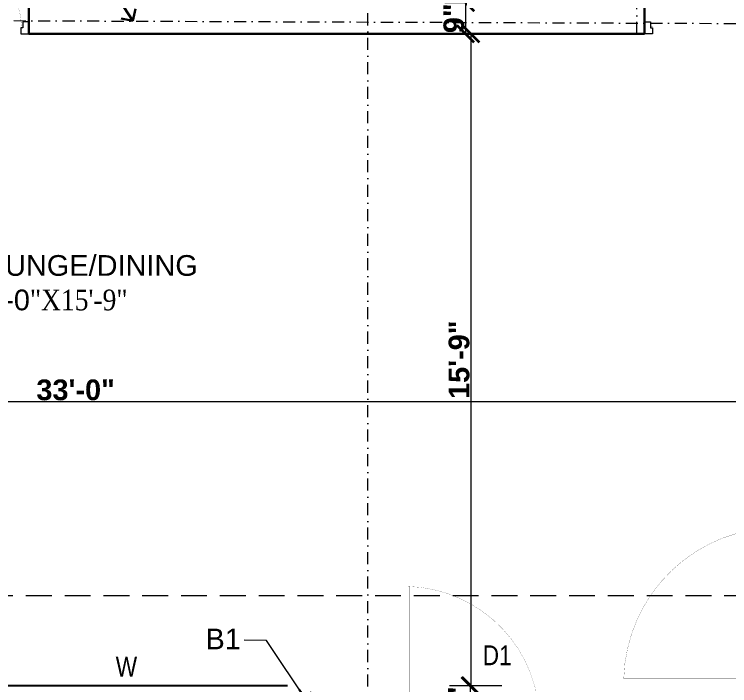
# Model space of a CAD drawing. Header units: feet. Extents: x 18471 to 30550, y -13540 to -11719.
# Drawn here: x 20827.5 to 21034.9, y -12979.7 to -12785 of the extents above; entities that cross this region are included whole.
import ezdxf

# ---------------------------------------------------------------- set-up
doc = ezdxf.new("R2010")
doc.units = ezdxf.units.FT
doc.header["$MEASUREMENT"] = 0
doc.header["$PDMODE"] = 2
doc.linetypes.add('DASHDOT', pattern=[1, 0.5, -0.25, 0, -0.25])
doc.linetypes.add('DASHED', pattern=[0.75, 0.5, -0.25])
doc.layers.get('0').update_dxf_attribs({"lineweight": 30})
for name, color, linetype, lineweight in [('BEAM', 3, 'Continuous', 15), ('DIM', 7, 'Continuous', 18), ('DOOR', 32, 'Continuous', 13), ('HATCH', 9, 'Continuous', 20), ('JOINERY TEXT', 193, 'Continuous', 0), ('TEXT', 7, 'Continuous', 30), ('WALL', 10, 'Continuous', 30)]:
    doc.layers.add(name, color=color, linetype=linetype, lineweight=lineweight)
doc.layers.add('W2', color=173, linetype='Continuous')
doc.styles.add('AR. TEXT 01', font='arialbd.ttf')
doc.styles.add('DIM TEXT', font='GOTHIC.TTF', dxfattribs={"height": 5})
doc.styles.add('PLUMBING', font='gbeitc.shx', dxfattribs={"height": 550})
doc.styles.get("Standard").update_dxf_attribs({"font": 'ARIALN.TTF'})
doc.styles.add('TEX02', font='GARA.TTF')
doc.dimstyles.new('DIM 50', dxfattribs={"dimtxt": 6, "dimasz": 3, "dimexe": 6, "dimexo": 4, "dimgap": 0.3125, "dimtad": 1, "dimzin": 3, "dimdsep": 46, "dimlunit": 4, "dimtxsty": 'AR. TEXT 01', "dimblk": 'DOT', "dimcen": 0.09, "dimclrd": 5, "dimclre": 5, "dimclrt": 5, "dimazin": 0, "dimtfac": 0.8, "dimtofl": 0, "dimtmove": 1, "dimatfit": 3, "dimfxl": 6, "dimfxlon": 1, "dimfrac": 1, "dimtolj": 1, "dimtzin": 0, "dimlwd": -1, "dimlwe": -1, "dimarcsym": 1})
doc.dimstyles.new('STANDARD$7', dxfattribs={"dimtxt": 400, "dimasz": 400, "dimexe": 50, "dimexo": 0, "dimgap": 100, "dimtad": 0, "dimdec": 0, "dimzin": 0, "dimdsep": 46, "dimtxsty": 'PLUMBING', "dimcen": 0, "dimdle": 50, "dimse1": 1, "dimse2": 1, "dimclrd": 256, "dimclre": 63, "dimclrt": 256, "dimadec": 0, "dimazin": 0, "dimtfac": 1, "dimtdec": 0, "dimtofl": 0, "dimtmove": 0, "dimatfit": 3, "dimldrblk": 'OPEN90', "dimfxl": 1, "dimtolj": 1, "dimtzin": 0, "dimlwd": -1, "dimlwe": -1, "dimarcsym": 0})

# ---------------------------------------------------------------- blocks, each defined once
blk = doc.blocks.new('A$Cb508cf72')
at = {"layer": 'DOOR'}
for points in [[(1.59, 31.98), (1.59, 33.65), (2.17, 33.65), (2.17, 35.23), (0, 35.23), (0, 31.98), (1.59, 31.98)], [(37.41, 31.98), (37.41, 33.65), (36.83, 33.65), (36.83, 35.23), (39, 35.23), (39, 31.98), (37.41, 31.98)]]:
    blk.add_lwpolyline(points, dxfattribs=at)
at = {"layer": 'DOOR', "const_width": 0.0364}
blk.add_lwpolyline([(37.12, 33.65, -0.383411), (1.68, 0.02, -0.414214)], format="xyb", dxfattribs=at)
blk.add_lwpolyline([(1.68, 0.02), (1.68, 33.34), (2.19, 33.34), (2.19, 0.02)], dxfattribs=at)
blk = doc.blocks.new('_ArchTick')
at = {"color": 0, "linetype": 'ByBlock', "const_width": 0.15}
blk.add_lwpolyline([(-0.5, -0.5), (0.5, 0.5)], dxfattribs=at)
blk = doc.blocks.new('*D183')
at = {"layer": 'Defpoints', "color": 0, "transparency": 16777216}
for p in [(21043.28, -12897.31), (20647.18, -12902.73), (21043.28, -12910.86)]:
    blk.add_point(p, dxfattribs=at)
at = {"layer": 'DIM', "ltscale": 5, "transparency": 16777216}
for p, q in [((20647.18, -12898.73), (20647.18, -12891.31)), ((21043.28, -12906.31), (21043.28, -12891.31)), ((20647.18, -12897.31), (21043.28, -12897.31))]:
    blk.add_line(p, q, dxfattribs=at)
at = {"layer": 'DIM', "transparency": 16777216, "xscale": 5, "yscale": 5, "zscale": 5, "rotation": 180}
blk.add_blockref('_ArchTick', (20647.18, -12897.31), dxfattribs=at)
at = {"layer": 'DIM', "transparency": 16777216, "xscale": 5, "yscale": 5, "zscale": 5}
blk.add_blockref('_ArchTick', (21043.28, -12897.31), dxfattribs=at)
at = {"layer": 'DIM', "transparency": 16777216, "insert": (20845.23, -12893.93), "char_height": 6, "attachment_point": 5, "style": 'AR. TEXT 01'}
blk.add_mtext('\\A1;33\'-0"', dxfattribs=at)
blk = doc.blocks.new('*D204')
at = {"layer": 'Defpoints', "color": 0, "ltscale": 5, "transparency": 16777216}
for p in [(20971.28, -12781.66), (20958.31, -12790.66), (20970.72, -12790.66)]:
    blk.add_point(p, dxfattribs=at)
at = {"layer": 'DIM', "ltscale": 5, "transparency": 16777216}
for p, q in [((20967.28, -12781.66), (20952.31, -12781.66)), ((20958.31, -12781.66), (20958.31, -12790.66)), ((20966.72, -12790.66), (20952.31, -12790.66))]:
    blk.add_line(p, q, dxfattribs=at)
at = {"layer": 'DIM', "ltscale": 5, "transparency": 16777216, "xscale": 5, "yscale": 5, "zscale": 5}
for p, rotation in [((20958.31, -12781.66), 90), ((20958.31, -12790.66), 270)]:
    blk.add_blockref('_ArchTick', p, dxfattribs=dict(at, rotation=rotation))
at = {"layer": 'DIM', "ltscale": 5, "transparency": 16777216, "insert": (20954.93, -12786.16), "char_height": 6, "attachment_point": 5, "rotation": 90, "style": 'AR. TEXT 01'}
blk.add_mtext('\\A1;9"', dxfattribs=at)
blk = doc.blocks.new('*D205')
at = {"layer": 'Defpoints', "color": 0, "ltscale": 5, "transparency": 16777216}
for p in [(20970.72, -12790.66), (20959.81, -12979.66), (20993.45, -12979.66)]:
    blk.add_point(p, dxfattribs=at)
at = {"layer": 'DIM', "ltscale": 5, "transparency": 16777216}
for p, q in [((20966.72, -12790.66), (20953.81, -12790.66)), ((20959.81, -12790.66), (20959.81, -12979.66)), ((20968.81, -12979.66), (20953.81, -12979.66))]:
    blk.add_line(p, q, dxfattribs=at)
at = {"layer": 'DIM', "ltscale": 5, "transparency": 16777216, "xscale": 5, "yscale": 5, "zscale": 5}
for p, rotation in [((20959.81, -12790.66), 90), ((20959.81, -12979.66), 270)]:
    blk.add_blockref('_ArchTick', p, dxfattribs=dict(at, rotation=rotation))
at = {"layer": 'DIM', "ltscale": 5, "transparency": 16777216, "insert": (20956.43, -12885.16), "char_height": 6, "attachment_point": 5, "rotation": 90, "style": 'AR. TEXT 01'}
blk.add_mtext('\\A1;15\'-9"', dxfattribs=at)
blk = doc.blocks.new('*D206')
at = {"layer": 'Defpoints', "color": 0, "transparency": 16777216}
for p in [(20990.42, -12979.66), (20959.64, -12988.66), (20990.97, -12988.66)]:
    blk.add_point(p, dxfattribs=at)
at = {"layer": 'DIM', "ltscale": 5, "transparency": 16777216}
for p, q in [((20968.64, -12979.66), (20953.64, -12979.66)), ((20959.64, -12979.66), (20959.64, -12988.66)), ((20968.64, -12988.66), (20953.64, -12988.66))]:
    blk.add_line(p, q, dxfattribs=at)
at = {"layer": 'DIM', "transparency": 16777216, "xscale": 5, "yscale": 5, "zscale": 5}
for p, rotation in [((20959.64, -12979.66), 90), ((20959.64, -12988.66), 270)]:
    blk.add_blockref('_ArchTick', p, dxfattribs=dict(at, rotation=rotation))
at = {"layer": 'DIM', "transparency": 16777216, "insert": (20956.26, -12984.16), "char_height": 6, "attachment_point": 5, "rotation": 90, "style": 'AR. TEXT 01'}
blk.add_mtext('\\A1;9"', dxfattribs=at)
blk = doc.blocks.new('_Open90')
at = {"color": 0, "linetype": 'ByBlock', "lineweight": -2}
for p, q in [((-0.5, 0.5), (0, 0)), ((0, 0), (-1, 0)), ((0, 0), (-0.5, -0.5))]:
    blk.add_line(p, q, dxfattribs=at)
blk = doc.blocks.new('A$C3772fbca')
at = {"layer": 'BEAM', "linetype": 'DASHDOT', "ltscale": 7}
for p, q in [((287.25, 215.75), (287.25, 630)), ((365.25, 405), (365.25, 630)), ((0, 409.53), (585, 407.25))]:
    blk.add_line(p, q, dxfattribs=at)
at = {"layer": 'BEAM', "ltscale": 25, "insert": (240.21, 232.55), "char_height": 6, "width": 8.0557, "attachment_point": 1, "style": 'DIM TEXT'}
blk.add_mtext('\\A1;{\\fArial|b0|i0|c0|p34;B1}', dxfattribs=at)
at = {"layer": 'BEAM', "ltscale": 25}
for points in [[(219.19, 408.79), (206.87, 427.14), (200.38, 427.16)], [(270.19, 210.79), (257.87, 229.14), (251.38, 229.16)]]:
    blk.add_leader(points, dimstyle='STANDARD$7', override={"dimasz": 5}, dxfattribs=at)

msp = doc.modelspace()

# ---------------------------------------------------------------- linework, layer by layer
at = {"layer": 'W2'}
msp.add_line((20906.681, -12979.658, 0.023), (20795.681, -12979.658, 0.023), dxfattribs=at)
at = {"layer": 'WALL'}
for p, q in [((21010.181, -12790.658, 0.023), (21010.181, -12529.658, 0.023)), ((20831.681, -12790.658, 0.023), (20831.681, -12781.658, 0.023)), ((20831.681, -12790.658, 0.023), (21010.181, -12790.658, 0.023))]:
    msp.add_line(p, q, dxfattribs=at)
at = {"layer": 'WALL', "color": 3, "linetype": 'DASHED', "lineweight": 13, "ltscale": 15}
msp.add_line((20695.822, -12953.501, 0.023), (21196.082, -12953.501, 0.023), dxfattribs=at)

# ---------------------------------------------------------------- block references
at = {"ltscale": 5}
msp.add_blockref('A$C3772fbca', (20642.681, -13195.658, 0.023), dxfattribs=at)
at = {"layer": 'HATCH', "ltscale": 5}
for p, xscale, yscale, zscale, rotation in [((20789.681, -12752.721, 0.023), -1.076923076884569, 1.076923076884569, 1.076923076884569, 180), ((21010.181, -12752.721, 0.023), -1.076923076884569, 1.076923076884569, 1.076923076884569, 180), ((21004.142, -12979.658, 0.023), -1.231845700139089, 1.231845700139089, 1.231845700139089, 270), ((20939.681, -12950.846, 0.023), -1.076923076885709, 1.076923076885709, 1.076923076885709, 180)]:
    msp.add_blockref('A$Cb508cf72', p, dxfattribs=dict(at, xscale=xscale, yscale=yscale, zscale=zscale, rotation=rotation))

# ---------------------------------------------------------------- texts
at = {"layer": 'JOINERY TEXT', "char_height": 5.75, "width": 20.94495, "attachment_point": 1}
for s, insert in [('\\A1;D1', (20963.255, -12967.973, 0.023)), ('\\A1;W', (20856.862, -12971.259, 0.023))]:
    msp.add_mtext(s, dxfattribs=dict(at, insert=insert))
at = {"layer": 'TEXT', "insert": (20813.61, -12854.824, 0.023), "char_height": 6, "width": 70.99316, "attachment_point": 1, "style": 'TEX02'}
msp.add_mtext('\\A1;{\\fArial|b0|i0|c0|p34;LOUNGE/DINING\\P33\'-0\\fGaramond|b0|i0|c0|p18;\\H1.0003x;"X15\'-9\\H0.9997x;"}', dxfattribs=at)

# ---------------------------------------------------------------- dimensions: what is measured, and where the dimension line sits
at = {"layer": 'DIM', "ltscale": 5}
for base, p1, p2, picture, middle in [((20958.307, -12790.658, 0.023), (20971.275, -12781.658, 0.023), (20970.719, -12790.658, 0.023), '*D204', (20954.929, -12786.158, 0.023)), ((20959.807, -12979.658, 0.023), (20970.719, -12790.658, 0.023), (20993.445, -12979.658, 0.023), '*D205', (20956.429, -12885.158, 0.023)), ((20959.64, -12988.658, 0.023), (20990.422, -12979.658, 0.023), (20990.97, -12988.658, 0.023), '*D206', (20956.261, -12984.158, 0.023))]:
    dim = msp.add_linear_dim(base=base, p1=p1, p2=p2, angle=90, dimstyle='DIM 50', override={"dimtxt": 6, "dimasz": 5, "dimblk": 'ArchTick', "dimclrd": 256, "dimclre": 256, "dimclrt": 256, "dimfxl": 9}, dxfattribs=at)
    dim.commit()
    dim.dimension.update_dxf_attribs({"geometry": picture, "text_midpoint": middle})
dim = msp.add_linear_dim(base=(21043.279, -12897.307, 0.023), p1=(20647.181, -12902.731, 0.023), p2=(21043.279, -12910.858, 0.023), dimstyle='DIM 50', override={"dimtxt": 6, "dimasz": 5, "dimblk": 'ArchTick', "dimclrd": 256, "dimclre": 256, "dimclrt": 256, "dimfxl": 9}, dxfattribs=at)
dim.commit()
dim.dimension.update_dxf_attribs({"geometry": '*D183', "text_midpoint": (20845.23, -12893.934, 0.023)})

doc.saveas('drawing.dxf')
